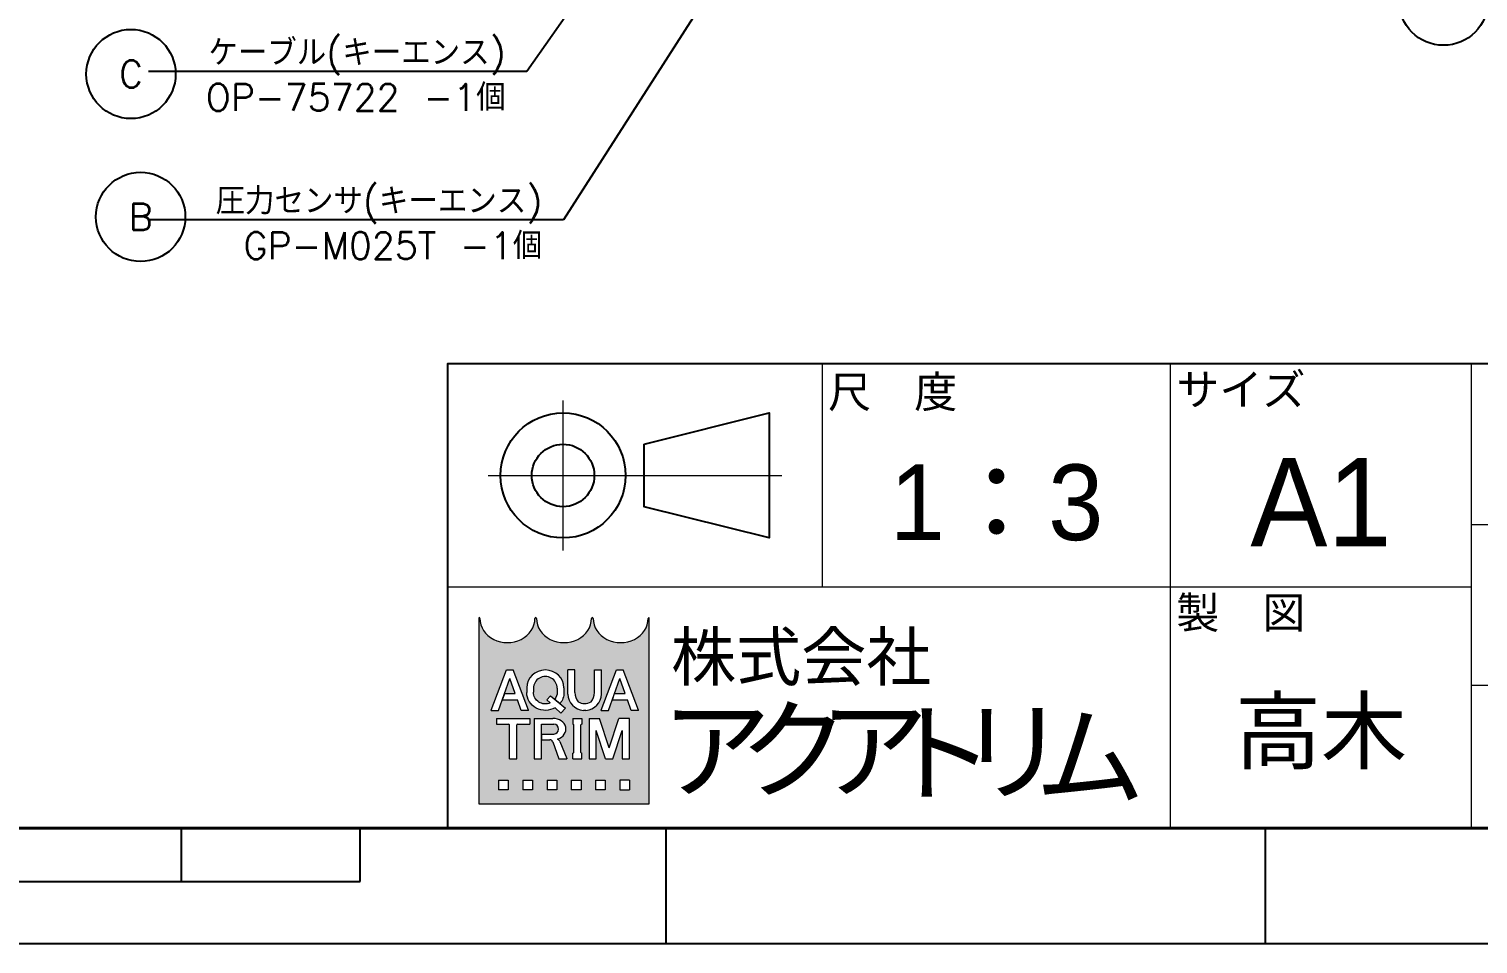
# Model space of a CAD drawing. Header units: millimetres. Extents: x 0 to 38884, y -3675 to 8056.
# Drawn here: x 34947.3 to 35434.3, y -0.2 to 307.4 of the extents above; entities that cross this region are included whole.
import ezdxf
from ezdxf import colors
from ezdxf.entities.mleader import LeaderData, LeaderLine
from ezdxf.enums import TextEntityAlignment as Align
from ezdxf.math import Vec2, Vec3

# ---------------------------------------------------------------- set-up
doc = ezdxf.new("R2010")
doc.units = ezdxf.units.MM
doc.header["$LTSCALE"] = 2.4
doc.layers.add('08_DIM', color=3, linetype='Continuous', lineweight=13)
doc.layers.add('99_図枠', color=7, linetype='Continuous', lineweight=40)
doc.styles.add('MS_G', font='MS Gothic.ttf')
doc.styles.get("Standard").update_dxf_attribs({"font": 'txt.shx', "bigfont": 'extfont2.shx'})
doc.styles.add('表題用', font='MS PGothic.ttf')

# ---------------------------------------------------------------- blocks, each defined once
blk = doc.blocks.new('AM_BALLOON1')
at = {"transparency": 16777216}
blk.add_circle((0, 0), 5, dxfattribs=at)
blk.add_attdef('B_NUMBER', text='', height=3, dxfattribs=at).set_placement((0, 0), align=Align.MIDDLE_CENTER)
blk = doc.blocks.new('_Open30')
at = {"color": 0, "linetype": 'ByBlock', "lineweight": -2}
for p, q in [((-1, 0.26794919), (0, 0)), ((0, 0), (-1, -0.26794919)), ((0, 0), (-1, 0))]:
    blk.add_line(p, q, dxfattribs=at)
blk = doc.blocks.new('_OPEN')
at = {"color": 0, "linetype": 'ByBlock'}
for p, q in [((-1, 0.1666666666666667), (0, 0)), ((0, 0), (-1, -0.1666666666666667)), ((0, 0), (-1, 0))]:
    blk.add_line(p, q, dxfattribs=at)

msp = doc.modelspace()

# ---------------------------------------------------------------- hatches: boundary and pattern name
at = {"layer": '99_図枠', "lineweight": 5}
h = msp.add_hatch(color=256, dxfattribs=at)
h.dxf.hatch_style = 1
edge = h.paths.add_edge_path()
edge.add_arc((35155.63824018254, 109.2909513600066), 0.2717109658443483, 90, 180)
edge.add_ellipse((35146.12835637799, 109.2909513600066), major_axis=(-9.238172838707841, 0), ratio=0.8823529411764705, start_angle=360, end_angle=540, ccw=False)
edge.add_arc((35136.61847257343, 109.2909513600066), 0.2717109658443483, 3.187317984128254, 180.000000000026)
edge.add_ellipse((35127.10858876888, 109.2909513600066), major_axis=(-9.238172838707841, 0), ratio=0.8823529411764705, start_angle=360, end_angle=540, ccw=False)
edge.add_arc((35117.59870496433, 109.2909513600066), 0.2717109658443483, 3.187317984128254, 180)
edge.add_ellipse((35108.08882115978, 109.2909513600066), major_axis=(-9.238172838707841, 0), ratio=0.8823529411764705, start_angle=360, end_angle=540, ccw=False)
edge.add_arc((35098.57893735523, 109.2909513600066), 0.2717109658443484, 3.187317984128254, 90)
edge.add_line((35098.57893735523, 109.5626623258527), (35098.57893735523, 46.79742921580757))
edge.add_line((35098.57893735523, 46.79742921580646), (35155.63824018254, 46.79742921580646))
edge.add_line((35155.63824018254, 46.79742921580646), (35155.63824018254, 109.5626623258496))
h.paths.add_polyline_path([(35107.7798154851, 91.95192767328808), (35110.03262799413, 91.95192767328808), (35115.15557395403, 78.43159001287131), (35115.15557395403, 78.36637938106924), (35112.71663855232, 78.36637938106924), (35111.44127772863, 81.94800685275504), (35106.42550794377, 81.94800685275504), (35107.16082293171, 84.0130101931718), (35110.70596274069, 84.0130101931718), (35108.90622173961, 89.06726753872545), (35105.09580492692, 78.36637938106924), (35102.65686952519, 78.36637938106924), (35102.65686952519, 78.43159001287131)], flags=16)
edge = h.paths.add_edge_path(flags=16)
edge.add_ellipse((35120.82547485502, 85.97428642471141), major_axis=(-6.249352214420012, 0), ratio=0.9565217391304344, start_angle=180, end_angle=360, ccw=False)
edge.add_line((35127.07482706944, 85.97428642471141), (35127.07482706944, 84.34402062964493))
edge.add_ellipse((35120.82547485502, 84.34402062964455), major_axis=(-6.249352214420012, 0), ratio=0.9565217391304344, start_angle=142.105255317713, end_angle=180, ccw=False)
edge.add_line((35125.75709131966, 80.67247673738393), (35124.00614682601, 82.11527453903437))
edge.add_ellipse((35120.82547485502, 84.50389015350311), major_axis=(3.984875085747928, 0), ratio=0.9950358206786512, start_angle=-37.0427632869818, end_angle=0)
edge.add_line((35124.81034493835, 84.50373622583902), (35124.81034493835, 85.8144169008528))
edge.add_ellipse((35120.82547485502, 85.81441690085285), major_axis=(3.984870083329332, 0), ratio=0.994718262525732, start_angle=360, end_angle=540)
edge.add_line((35116.84060477169, 85.81441690085285), (35116.84060477169, 84.50375041379769))
edge.add_ellipse((35120.82547485502, 84.50389015350311), major_axis=(3.984875085747928, 0), ratio=0.9950358206786512, start_angle=-180, end_angle=-65.75794872216291)
edge.add_line((35122.46163411545, 80.88844255080858), (35121.35217717813, 81.96820981136827))
edge.add_line((35121.35217717813, 81.9682098113658), (35122.55570942826, 83.24619344516947))
edge.add_line((35122.55570942825, 83.24619344517168), (35127.58796669764, 79.09955729996668))
edge.add_line((35127.58796669765, 79.09955729996454), (35126.01543288002, 77.42974539228487))
edge.add_line((35126.01543288001, 77.42974539228726), (35124.12635566715, 79.26826986179151))
edge.add_ellipse((35120.82547485502, 84.34402062964455), major_axis=(-6.249352214420012, 0), ratio=0.9565217391304344, start_angle=0, end_angle=121.88362473889401, ccw=False)
edge.add_line((35114.5761226406, 84.34402062964455), (35114.5761226406, 85.97428642471102))
h.paths.add_polyline_path([(35115.55966803643, 75.64926972262629), (35115.55966803643, 73.74729296171472), (35111.48400354877, 73.74729296171472, 0.4142135623730951), (35111.21229258292, 73.47558199587002), (35111.21229258292, 62.06372143040744), (35108.76689389032, 62.06372143040744), (35108.76689389032, 73.47558199587002, 0.4142135623730951), (35108.49518292448, 73.74729296171472), (35104.41951843681, 73.74729296171472), (35104.41951843681, 75.64926972262629)], flags=16)
edge = h.paths.add_edge_path(flags=16)
edge.add_line((35117.10837639536, 75.64926972262629), (35123.35772860978, 75.64926972262629))
edge.add_ellipse((35123.35772860977, 72.07547728356394), major_axis=(-4.385988461685893, 8.249999999999999e-16), ratio=0.8148203011203053, start_angle=111.3869747349855, end_angle=270, ccw=False)
edge.add_arc((35124.03033127486, 67.23220538341184), 1.776500295718582, 22.272952259934925, 58.5531130129101, ccw=False)
edge.add_line((35125.6742846557, 67.9055333735264), (35128.0154280373, 62.17240581674585))
edge.add_line((35128.0154280373, 62.1724058167456), (35128.0154280373, 62.06372143040761))
edge.add_line((35128.0154280373, 62.06372143040744), (35125.37983166862, 62.06372143040744))
edge.add_line((35125.37983166862, 62.06372143040744), (35123.31158538692, 67.8207184603855))
edge.add_arc((35122.30337258439, 67.41484098112687), 1.086843863377403, 21.92829786654815, 90)
edge.add_line((35122.30337258439, 68.5016848445016), (35119.6352883777, 68.5016848445016))
edge.add_line((35119.63528837771, 68.5016848445016), (35119.63528837771, 70.4036616054129))
edge.add_line((35119.63528837771, 70.40366160541316), (35123.68378176879, 70.40366160541316))
edge.add_arc((35123.62548665325, 72.07547728356394), 1.672831725609506, 271.9970571044072, 448.0029428955928)
edge.add_line((35123.68378176879, 73.74729296171472), (35119.55377508796, 73.74729296171472))
edge.add_line((35119.55377508795, 73.74729296171472), (35119.55377508795, 62.06372143040808))
edge.add_line((35119.55377508795, 62.06372143040744), (35117.10837639535, 62.06372143040744))
edge.add_line((35117.10837639536, 62.06372143040744), (35117.10837639536, 75.64926972262539))
h.paths.add_polyline_path([(35128.33083928544, 91.95192767328808), (35130.77623797804, 91.95192767328808), (35130.77623797804, 84.34402062964455, 0.175030561155744), (35131.85500334206, 81.2302583022647, 0.2571496110314638), (35136.21853579428, 81.2302583022647, 0.1750305611562702), (35137.2973011583, 84.3440206296541), (35137.2973011583, 91.95192767328808), (35139.7426998509, 91.95192767328808), (35139.7426998509, 83.85248905693425, -0.3793912406243967), (35134.44433601694, 78.36637938106924), (35133.6292031194, 78.36637938106924, -0.3793912406243716), (35128.33083928544, 83.85248905693425)], flags=16)
h.paths.add_polyline_path([(35130.07594248547, 75.64926972262629), (35133.06476310976, 75.64926972262629), (35133.06476310976, 73.74729296171472, 0.4142135623730951), (35132.79305214391, 73.47558199587002), (35132.79305214391, 64.23740915716235, 0.4142135623730951), (35133.06476310976, 63.96569819131901), (35133.06476310976, 62.06372143040744), (35130.07594248547, 62.06372143040744), (35130.07594248547, 63.96569819131901, 0.4142135623730951), (35130.34765345132, 64.23740915716235), (35130.34765345132, 73.47558199587002, 0.4142135623730951), (35130.07594248547, 73.74729296171472)], flags=16)
h.paths.add_polyline_path([(35135.51280947311, 75.64926972262629), (35139.06124311133, 75.64926972262629), (35142.30558361922, 65.78230052489198), (35145.54992412711, 75.64926972262629), (35149.10060955605, 75.64926972262629), (35149.10060955605, 62.06372143040744), (35146.65521086345, 62.06372143040744), (35146.65521086345, 71.57360523496118), (35143.52828296552, 62.06372143040744), (35141.08288427292, 62.06372143040744), (35137.95595637499, 71.57360523496118), (35137.95820816571, 62.06372143040744), (35135.51280947311, 62.06372143040744)], flags=16)
h.paths.add_polyline_path([(35144.72797147532, 91.95192767328808), (35146.98078398435, 91.95192767328808), (35152.10372994425, 78.43159001287131), (35152.10372994425, 78.36637938106924), (35149.66479454254, 78.36637938106924), (35148.38943371885, 81.94800685275504), (35143.37366393399, 81.94800685275504), (35144.10897892193, 84.0130101931718), (35147.6541187309, 84.0130101931718), (35145.85437772983, 89.06726753872545), (35142.04396091714, 78.36637938106924), (35139.60502551541, 78.36637938106924), (35139.60502551541, 78.43159001287131)], flags=16)
h.paths.add_polyline_path([(35105.10000053549, 54.94875819113668), (35108.36053212562, 54.94875819113668), (35108.36053212562, 51.68822660100568), (35105.10000053549, 51.68822660100568)], flags=16)
h.paths.add_polyline_path([(35113.25132951082, 54.94875819113668), (35116.51186110095, 54.94875819113668), (35116.51186110095, 51.68822660100568), (35113.25132951082, 51.68822660100568)], flags=16)
h.paths.add_polyline_path([(35121.40265848615, 54.94875819113668), (35124.66319007628, 54.94875819113668), (35124.66319007628, 51.68822660100568), (35121.40265848615, 51.68822660100568)], flags=16)
h.paths.add_polyline_path([(35129.55398746148, 54.94875819113668), (35132.81451905162, 54.94875819113668), (35132.81451905162, 51.68822660100568), (35129.55398746148, 51.68822660100568)], flags=16)
h.paths.add_polyline_path([(35137.70531643681, 54.94875819113668), (35140.96584802694, 54.94875819113668), (35140.96584802694, 51.68822660100568), (35137.70531643681, 51.68822660100568)], flags=16)
h.paths.add_polyline_path([(35145.85664541214, 54.94875819113668), (35149.11717700227, 54.94875819113668), (35149.11717700227, 51.68822660100568), (35145.85664541214, 51.68822660100568)], flags=16)

# ---------------------------------------------------------------- linework, layer by layer
at = {"layer": '99_図枠', "lineweight": 13}
for p, q in [((35213.94741947959, 119.837652990544), (35213.94741947959, 194.8451743772757)), ((35330.95915284289, 38.82952989287969), (35330.95915284289, 194.8451743772757)), ((35432.06019985137, 38.82952989287969), (35432.06019985137, 194.8451743772757)), ((35126.78867962821, 132.1388864979708), (35126.78867962821, 182.543940869853)), ((35101.58615244227, 157.3414136839078), (35200.29605058721, 157.3414136839078)), ((35432.06019985137, 140.8397589788315), (35592.27826817138, 140.8397589788315)), ((35432.06019985137, 119.837652990544), (35087.93478354989, 119.837652990544)), ((35432.06019985137, 86.83434358038448), (35928.01902308126, 86.83434358038448))]:
    msp.add_line(p, q, dxfattribs=at)
at = {"layer": '99_図枠', "lineweight": 5}
for p, q in [((35098.57893735523, 46.79742921580646), (35098.57893735523, 109.5626623258527)), ((35155.63824018254, 109.5626623258527), (35155.63824018254, 46.79742921580646)), ((35102.65686952519, 78.43159001287131), (35107.7798154851, 91.95192767328808)), ((35105.09580492692, 78.36637938106924), (35108.90622173961, 89.06726753872545)), ((35107.7798154851, 91.95192767328808), (35110.03262799413, 91.95192767328808)), ((35110.70596274069, 84.0130101931718), (35108.90622173961, 89.06726753872545)), ((35115.15557395403, 78.43159001287131), (35110.03262799413, 91.95192767328808)), ((35128.33083928544, 83.85248905693425), (35128.33083928544, 91.95192767328808)), ((35130.77623797804, 91.95192767328808), (35128.33083928544, 91.95192767328808)), ((35130.77623797804, 84.34402062964455), (35130.77623797804, 91.95192767328808)), ((35137.2973011583, 84.34402062964455), (35137.2973011583, 91.95192767328808)), ((35137.2973011583, 91.95192767328808), (35139.7426998509, 91.95192767328808)), ((35139.60502551541, 78.43159001287131), (35144.72797147532, 91.95192767328808)), ((35139.7426998509, 83.85248905693425), (35139.7426998509, 91.95192767328808)), ((35142.04396091714, 78.36637938106924), (35145.85437772983, 89.06726753872545)), ((35144.72797147532, 91.95192767328808), (35146.98078398435, 91.95192767328808)), ((35147.6541187309, 84.0130101931718), (35145.85437772983, 89.06726753872545)), ((35152.10372994425, 78.43159001287131), (35146.98078398435, 91.95192767328808)), ((35106.42550794377, 81.94800685275504), (35107.16082293171, 84.0130101931718)), ((35107.16082293171, 84.0130101931718), (35110.70596274069, 84.0130101931718)), ((35114.5761226406, 85.97428642471141), (35114.5761226406, 84.34402062964455)), ((35116.84060477169, 85.81441690085285), (35116.84060477169, 84.51020426479909)), ((35121.35217717813, 81.9682098113658), (35122.55570942825, 83.24619344517168)), ((35122.55570942825, 83.24619344517168), (35127.58796669765, 79.09955729996454)), ((35124.81034493835, 85.81441690085285), (35124.81034493835, 84.51020426479909)), ((35127.07482706944, 85.97428642471141), (35127.07482706944, 84.34402062964455)), ((35143.37366393399, 81.94800685275504), (35144.10897892193, 84.0130101931718)), ((35144.10897892193, 84.0130101931718), (35147.6541187309, 84.0130101931718)), ((35102.65686952519, 78.36637938106924), (35102.65686952519, 78.43159001287131)), ((35102.65686952519, 78.43159001287131), (35102.65686952519, 78.43159001287131)), ((35102.65686952519, 78.36637938106924), (35102.65686952519, 78.43159001287131)), ((35102.65686952519, 78.36637938106924), (35105.09580492692, 78.36637938106924)), ((35106.42550794377, 81.94800685275504), (35111.44127772863, 81.94800685275504)), ((35112.71663855232, 78.36637938106924), (35111.44127772863, 81.94800685275504)), ((35115.15557395403, 78.36637938106924), (35112.71663855232, 78.36637938106924)), ((35115.15557395403, 78.36637938106924), (35115.15557395403, 78.43159001287131)), ((35121.35217717813, 81.9682098113658), (35122.46163411545, 80.88844255080858)), ((35124.00614682601, 82.11527453903454), (35125.75709131966, 80.67247673738393)), ((35124.12635566715, 79.26826986179185), (35126.01543288001, 77.42974539228726)), ((35126.01543288001, 77.42974539228726), (35127.58796669765, 79.09955729996454)), ((35134.44433601694, 78.36637938106924), (35133.6292031194, 78.36637938106924)), ((35139.60502551541, 78.36637938106924), (35139.60502551541, 78.43159001287131)), ((35139.60502551541, 78.43159001287131), (35139.60502551541, 78.43159001287131)), ((35139.60502551541, 78.36637938106924), (35139.60502551541, 78.43159001287131)), ((35139.60502551541, 78.36637938106924), (35142.04396091714, 78.36637938106924)), ((35143.37366393399, 81.94800685275504), (35148.38943371885, 81.94800685275504)), ((35149.66479454254, 78.36637938106924), (35148.38943371885, 81.94800685275504)), ((35152.10372994425, 78.36637938106924), (35149.66479454254, 78.36637938106924)), ((35152.10372994425, 78.36637938106924), (35152.10372994425, 78.43159001287131)), ((35104.41951843681, 75.64926972262629), (35115.55966803643, 75.64926972262629)), ((35104.41951843681, 75.64926972262629), (35104.41951843681, 73.74729296171472)), ((35104.41951843681, 73.74729296171472), (35108.49518292448, 73.74729296171472)), ((35108.76689389032, 62.06372143040744), (35108.76689389032, 73.47558199587002)), ((35111.21229258292, 62.06372143040744), (35111.21229258292, 73.47558199587002)), ((35111.48400354877, 73.74729296171472), (35115.55966803643, 73.74729296171472)), ((35115.55966803643, 75.64926972262629), (35115.55966803643, 73.74729296171472)), ((35117.10837639536, 75.64926972262629), (35117.10837639536, 62.06372143040744)), ((35117.10837639536, 75.64926972262629), (35123.35772860977, 75.64926972262629)), ((35119.55377508795, 62.06372143040744), (35119.55377508795, 73.74729296171472)), ((35119.55377508795, 73.74729296171472), (35123.68378176879, 73.74729296171472)), ((35130.07594248547, 75.64926972262629), (35133.06476310976, 75.64926972262629)), ((35130.07594248547, 75.64926972262629), (35130.07594248547, 73.74729296171472)), ((35130.34765345132, 64.23740915716235), (35130.34765345132, 73.47558199587002)), ((35132.79305214391, 64.23740915716235), (35132.79305214391, 73.47558199587002)), ((35133.06476310976, 75.64926972262629), (35133.06476310976, 73.74729296171472)), ((35135.51280947311, 75.64926972262629), (35135.51280947311, 62.06372143040744)), ((35135.51280947311, 75.64926972262629), (35139.06124311133, 75.64926972262629)), ((35142.30558361922, 65.78230052489198), (35139.06124311133, 75.64926972262629)), ((35142.30558361922, 65.78230052489198), (35145.54992412711, 75.64926972262629)), ((35149.10060955605, 75.64926972262629), (35145.54992412711, 75.64926972262629)), ((35149.10060955605, 62.06372143040744), (35149.10060955605, 75.64926972262629)), ((35119.63528837771, 68.5016848445016), (35119.63528837771, 70.40366160541316)), ((35119.63528837771, 70.40366160541316), (35123.68378176879, 70.40366160541316)), ((35119.63528837771, 68.5016848445016), (35122.30337258439, 68.5016848445016)), ((35137.95820816571, 62.06372143040744), (35137.95595637499, 71.57360523496118)), ((35141.08288427292, 62.06372143040744), (35137.95595637499, 71.57360523496118)), ((35143.52828296552, 62.06372143040744), (35146.65521086345, 71.57360523496118)), ((35146.65521086345, 71.57360523496118), (35146.65521086345, 62.06372143040744)), ((35123.31158538692, 67.82071846038662), (35125.37983166862, 62.06372143040744)), ((35125.6742846557, 67.90553337352912), (35128.0154280373, 62.1724058167456)), ((35130.07594248547, 62.06372143040744), (35130.07594248547, 63.96569819131901)), ((35133.06476310976, 62.06372143040744), (35133.06476310976, 63.96569819131901)), ((35108.76689389032, 62.06372143040744), (35111.21229258292, 62.06372143040744)), ((35117.10837639536, 62.06372143040744), (35119.55377508795, 62.06372143040744)), ((35125.37983166862, 62.06372143040744), (35128.0154280373, 62.06372143040744)), ((35128.0154280373, 62.1724058167456), (35128.0154280373, 62.06372143040744)), ((35130.07594248547, 62.06372143040744), (35133.06476310976, 62.06372143040744)), ((35135.51280947311, 62.06372143040744), (35137.95820816571, 62.06372143040744)), ((35141.08288427292, 62.06372143040744), (35143.52828296552, 62.06372143040744)), ((35146.65521086345, 62.06372143040744), (35149.10060955605, 62.06372143040744)), ((35105.10000053549, 54.94875819113668), (35108.36053212562, 54.94875819113668)), ((35105.10000053549, 54.94875819113668), (35105.10000053549, 51.68822660100568)), ((35108.36053212562, 54.94875819113668), (35108.36053212562, 51.68822660100568)), ((35113.25132951082, 54.94875819113668), (35116.51186110095, 54.94875819113668)), ((35113.25132951082, 54.94875819113668), (35113.25132951082, 51.68822660100568)), ((35116.51186110095, 54.94875819113668), (35116.51186110095, 51.68822660100568)), ((35121.40265848615, 54.94875819113668), (35124.66319007628, 54.94875819113668)), ((35121.40265848615, 54.94875819113668), (35121.40265848615, 51.68822660100568)), ((35124.66319007628, 54.94875819113668), (35124.66319007628, 51.68822660100568)), ((35129.55398746148, 54.94875819113668), (35132.81451905162, 54.94875819113668)), ((35129.55398746148, 54.94875819113668), (35129.55398746148, 51.68822660100568)), ((35132.81451905162, 54.94875819113668), (35132.81451905162, 51.68822660100568)), ((35137.70531643681, 54.94875819113668), (35140.96584802694, 54.94875819113668)), ((35137.70531643681, 54.94875819113668), (35137.70531643681, 51.68822660100568)), ((35140.96584802694, 54.94875819113668), (35140.96584802694, 51.68822660100568)), ((35149.11717700227, 54.94875819113668), (35145.85664541214, 54.94875819113668)), ((35145.85664541214, 54.94875819113668), (35145.85664541214, 51.68822660100568)), ((35149.11717700227, 54.94875819113668), (35149.11717700227, 51.68822660100568)), ((35108.36053212562, 51.68822660100568), (35105.10000053549, 51.68822660100568)), ((35116.51186110095, 51.68822660100568), (35113.25132951082, 51.68822660100568)), ((35124.66319007628, 51.68822660100568), (35121.40265848615, 51.68822660100568)), ((35132.81451905162, 51.68822660100568), (35129.55398746148, 51.68822660100568)), ((35140.96584802694, 51.68822660100568), (35137.70531643681, 51.68822660100568)), ((35145.85664541214, 51.68822660100568), (35149.11717700227, 51.68822660100568)), ((35155.63824018254, 46.79742921580646), (35098.57893735523, 46.79742921580646))]:
    msp.add_line(p, q, dxfattribs=at)
at = {"layer": '99_図枠', "lineweight": 25}
for p, q in [((34998.58582407402, 20.82772476006403), (34998.58582407402, 38.82952989287969)), ((35058.5918411834, 20.82772476006403), (35058.5918411834, 38.82952989287969)), ((35161.38214849178, -1.126754796132445e-07), (35161.38214849178, 38.82952989287969)), ((35362.79234491942, -0.1743812282206818), (35362.79234491942, 38.82952989287969)), ((35362.79234491942, -1.126754796132445e-07), (35362.79234491942, 38.82952989287969)), ((34458.53167008956, 20.82772476006403), (35058.5918411834, 20.82772476006403))]:
    msp.add_line(p, q, dxfattribs=at)
at = {"layer": '99_図枠'}
msp.add_lwpolyline([(33666.99229839969, 38.82952989287969), (35928.01902308126, 38.82952989287969), (35928.01902308126, 1669.931088765265), (33666.99229839969, 1669.931088765265)], close=True, dxfattribs=at)
at = {"layer": '99_図枠', "lineweight": 25}
msp.add_lwpolyline([(35087.93478354989, 38.82952989287969), (35928.01902308126, 38.82952989287969), (35928.01902308126, 194.8451743772757), (35087.93478354989, 194.8451743772757)], close=True, dxfattribs=at)
msp.add_lwpolyline([(35154.09141741299, 167.8424666780516), (35196.09562938955, 178.3435196721953), (35196.09562938955, 136.3393076956286), (35154.09141741299, 146.8403606897682), (35154.09141741299, 167.8424666780516)], dxfattribs=at)
for radius in [21.00210598828414, 10.50105299414206]:
    msp.add_circle((35126.78867962821, 157.3414136839078), radius, dxfattribs=at)
at = {"layer": '99_図枠', "lineweight": 5}
for centre, radius, start, end in [((35098.57893735523, 109.2909513600066), 0.2717109658443483, 0, 90), ((35117.59870496433, 109.2909513600066), 0.2717109658443483, 0, 180), ((35117.59870496433, 109.2909513600066), 0.2717109658443483, 0, 90), ((35136.61847257343, 109.2909513600066), 0.2717109658443483, 0, 180), ((35155.63824018254, 109.2909513600066), 0.2717109658443483, 90, 180), ((35134.07474973753, 84.09825484329212), 5.749165861526263, 182.450030992262, 265.5552572884197), ((35135.62682498232, 84.28075953425787), 4.85099951064541, 179.2527938813872, 218.9645718468786), ((35133.99878939881, 84.09825484329212), 5.749165861526263, 274.4447427113712, 357.5499690077379), ((35132.44671415402, 84.28075953425787), 4.850999510644864, 321.0354281531214, 0.747206118612789), ((35134.03676956816, 85.19194992927851), 4.522731963419593, 241.1577278083186, 298.8422721916814), ((35108.49518292448, 73.47558199587002), 0.2717109658443483, 0, 90), ((35111.48400354877, 73.47558199587002), 0.2717109658443483, 90, 180), ((35123.62548665325, 72.07547728356394), 1.672831725609506, 271.9970571043541, 88.00294289564592), ((35130.07594248547, 73.47558199587002), 0.2717109658443483, 0, 90), ((35133.06476310976, 73.47558199587002), 0.2717109658443483, 90, 180), ((35122.30337258439, 67.41484098112687), 1.086843863377393, 21.92829786656856, 90), ((35124.03033127486, 67.23220538341184), 1.776500295718612, 22.27295226000139, 58.55311301286267), ((35130.07594248547, 64.23740915716235), 0.2717109658443483, 270, 0), ((35133.06476310976, 64.23740915716235), 0.2717109658443483, 180, 270)]:
    msp.add_arc(centre, radius, start, end, dxfattribs=at)
for centre, major_axis, ratio, start_param, end_param in [((35108.08882115978, 109.2909513600066), (-9.238172838707841, 0), 0.8823529411764705, 6.283185307179585, 9.424777960769381), ((35127.10858876888, 109.2909513600066), (-9.238172838707841, 0), 0.8823529411764705, 6.283185307179585, 9.424777960769381), ((35146.12835637799, 109.2909513600066), (-9.238172838707841, 0), 0.8823529411764705, 6.283185307179585, 9.424777960769381), ((35120.82547485502, 85.97428642471141), (-6.249352214420012, 0), 0.9565217391304344, 3.141592653589793, 6.283185307179585), ((35120.82547485502, 85.81441690085285), (3.984870083329331, 0), 0.994718262525732, 6.283185307179585, 9.424777960769381), ((35123.35772860977, 72.07547728356394), (-4.385988461685893, 8.249999999999999e-16), 0.8148203011203053, 1.944069452961234, 4.712388980384689)]:
    msp.add_ellipse(centre, major_axis=major_axis, ratio=ratio, start_param=start_param, end_param=end_param, dxfattribs=at)
at = {"layer": '99_図枠', "lineweight": 5, "extrusion": (0, 0, -1)}
for centre, major_axis, ratio, start_param, end_param in [((35120.82547485502, 84.34402062964455), (-6.249352214420012, 0), 0.9565217391304344, 4.155914751220672, 6.283185307179585), ((35120.82547485502, 84.50389015350311), (3.984875085747928, 0), 0.9950358206786508, 7.430878021738926, 9.424777960769381), ((35120.82547485502, 84.50389015350311), (3.984875085747928, 0), 0.9950358206786508, 6.283185307179585, 6.929703490574294), ((35120.82547485502, 84.34402062964455), (-6.249352214420012, 0), 0.9565217391304344, 3.141592653589793, 3.802980717498314)]:
    msp.add_ellipse(centre, major_axis=major_axis, ratio=ratio, start_param=start_param, end_param=end_param, dxfattribs=at)
at = {"layer": 'Defpoints'}
msp.add_lwpolyline([(33550.10057706085, -1.126754796132445e-07), (35967.02293420235, -1.126754796132445e-07), (35967.02293420235, 1708.934999886363), (33550.10057706085, 1708.934999886363)], close=True, dxfattribs=at)

# ---------------------------------------------------------------- texts
at = {"style": '表題用'}
for tag, height, p in [('1：3', 25.45709816772, (35272.45328616125, 148.340511117502)), ('高木', 21.21424847309999, (35381.50967634713, 71.83283930303924))]:
    msp.add_attdef(tag, text='', height=height, dxfattribs=at).set_placement(p, align=Align.MIDDLE)
at = {"layer": '99_図枠', "style": '表題用'}
for s, p in [('尺\u3000度', (35215.8504167853, 185.4505635861583)), ('サイズ', (35332.8621501486, 186.241659172048)), ('製\u3000図', (35332.86221479443, 111.2341377853204))]:
    msp.add_text(s, height=10.60712423654999, dxfattribs=at).set_placement(p, align=Align.MIDDLE_LEFT)
msp.add_text('A1', height=29.69994786233999, dxfattribs=at).set_placement((35381.50967634713, 148.340511117502), align=Align.MIDDLE)
at = {"layer": '99_図枠', "lineweight": 5, "style": 'MS_G'}
for s, height, p in [('株式会社', 16.03960837333815, (35206.80551459594, 96.42536958729534)), ('ア', 27.08911636385997, (35178.18661160055, 65.18958395715435)), ('ク', 27.08911636385997, (35204.29546917277, 65.18958395715435)), ('ア', 27.08911636385997, (35231.13808595306, 65.18958395715435)), ('ト', 27.08911636385997, (35253.49306871549, 64.04946963207658)), ('リ', 27.08911636385997, (35277.72498888282, 64.61952679461547)), ('ム', 27.08911636385997, (35303.83203934438, 62.9093553069988))]:
    msp.add_text(s, height=height, dxfattribs=at).set_placement(p, align=Align.MIDDLE_CENTER)

# ---------------------------------------------------------------- leaders
at = {"layer": '08_DIM'}
ml = msp.add_multileader_block('Standard', dxfattribs=at)
ml.set_content('AM_BALLOON1', color=256, scale=3)
ml.set_attribute('B_NUMBER', 'N', width=0)
ml.set_leader_properties(color=256, linetype='ByLayer', lineweight=-1)
ml.set_arrow_properties(name='OPEN')
ml.build(insert=Vec2(0, 0))
ml.multileader.update_dxf_attribs({"leader_type": 0, "has_dogleg": 0, "text_right_attachment_type": 6, "dogleg_length": 0, "arrow_head_size": 6, "scale": 3, "block_connection_type": 1})
ctx = ml.context
ctx.base_point, ctx.scale, ctx.char_height, ctx.arrow_head_size, ctx.landing_gap_size, ctx.plane_origin = Vec3(35713.69347360706, 1583.378934906194), 3, 12, 6, 6, Vec3(35713.69347360706, 1583.378934906194)
ctx.right_attachment, ctx.attachment_type = 6, 1
notes = []
notes.append((ctx, [(0, (0, 0, 0), (0, 0), (1, 0), 1, [])]))
ctx.block.insert = Vec3(35713.69347360706, 1583.378934906194)
ml = msp.add_multileader_block('Standard', dxfattribs=at)
ml.set_content('AM_BALLOON1', color=256, scale=3)
ml.set_attribute('B_NUMBER', 'G', width=0)
ml.set_leader_properties(color=256, linetype='ByLayer', lineweight=-1)
ml.set_arrow_properties(name='OPEN')
ml.build(insert=Vec2(0, 0))
ml.multileader.update_dxf_attribs({"leader_type": 0, "has_dogleg": 0, "text_right_attachment_type": 6, "dogleg_length": 0, "arrow_head_size": 6, "scale": 3, "block_connection_type": 1})
ctx = ml.context
ctx.base_point, ctx.scale, ctx.char_height, ctx.arrow_head_size, ctx.landing_gap_size, ctx.plane_origin = Vec3(35678.74971582221, 1486.798450866997), 3, 12, 6, 6, Vec3(35678.74971582221, 1486.798450866997)
ctx.right_attachment, ctx.attachment_type = 6, 1
notes.append((ctx, [(0, (0, 0, 0), (0, 0), (1, 0), 1, [])]))
ctx.block.insert = Vec3(35678.74971582221, 1486.798450866997)
ml = msp.add_multileader_block('Standard', dxfattribs=at)
ml.set_content('AM_BALLOON1', color=256, scale=3)
ml.set_attribute('B_NUMBER', 'J', width=0)
ml.set_leader_properties(color=256, linetype='ByLayer', lineweight=-1)
ml.set_arrow_properties(name='OPEN')
ml.build(insert=Vec2(0, 0))
ml.multileader.update_dxf_attribs({"leader_type": 0, "has_dogleg": 0, "text_right_attachment_type": 6, "dogleg_length": 0, "arrow_head_size": 6, "scale": 3, "block_connection_type": 1})
ctx = ml.context
ctx.base_point, ctx.scale, ctx.char_height, ctx.arrow_head_size, ctx.landing_gap_size, ctx.plane_origin = Vec3(35124.71812730686, 837.2742694150336), 3, 12, 6, 6, Vec3(35124.71812730686, 837.2742694150336)
ctx.right_attachment, ctx.attachment_type = 6, 1
notes.append((ctx, [(0, (0, 0, 0), (0, 0), (1, 0), 1, [])]))
ctx.block.insert = Vec3(35124.71812730686, 837.2742694150336)
ml = msp.add_multileader_block('Standard', dxfattribs=at)
ml.set_content('AM_BALLOON1', color=256, scale=3)
ml.set_attribute('B_NUMBER', 'V', width=0)
ml.set_leader_properties(color=256, linetype='ByLayer', lineweight=-1)
ml.set_arrow_properties(name='OPEN')
ml.build(insert=Vec2(0, 0))
ml.multileader.update_dxf_attribs({"leader_type": 0, "has_dogleg": 0, "text_right_attachment_type": 6, "dogleg_length": 0, "arrow_head_size": 6, "scale": 3, "block_connection_type": 1})
ctx = ml.context
ctx.base_point, ctx.scale, ctx.char_height, ctx.arrow_head_size, ctx.landing_gap_size, ctx.plane_origin = Vec3(35071.75941641804, 789.9765786580583), 3, 12, 6, 6, Vec3(35068.25907261619, 809.9666282517692)
ctx.right_attachment, ctx.attachment_type = 6, 1
notes.append((ctx, [(0, (0, 0, 0), (0, 0), (1, 0), 1, [])]))
ctx.block.insert = Vec3(35071.75941641804, 789.9765786580583)
ml = msp.add_multileader_block('Standard', dxfattribs=at)
ml.set_content('AM_BALLOON1', color=256, scale=3)
ml.set_attribute('B_NUMBER', 'I', width=0)
ml.set_leader_properties(color=256, linetype='ByLayer', lineweight=-1)
ml.set_arrow_properties(name='OPEN')
ml.build(insert=Vec2(0, 0))
ml.multileader.update_dxf_attribs({"leader_type": 0, "has_dogleg": 0, "text_right_attachment_type": 6, "dogleg_length": 0, "arrow_head_size": 6, "scale": 3, "block_connection_type": 1})
ctx = ml.context
ctx.base_point, ctx.scale, ctx.char_height, ctx.arrow_head_size, ctx.landing_gap_size, ctx.plane_origin = Vec3(35835.27661114671, 679.8347059667267), 3, 12, 6, 6, Vec3(35835.27661114671, 679.8347059667267)
ctx.right_attachment, ctx.attachment_type = 6, 1
notes.append((ctx, [(0, (0, 0, 0), (0, 0), (1, 0), 1, [])]))
ctx.block.insert = Vec3(35835.27661114671, 679.8347059667267)
ml = msp.add_multileader_block('Standard', dxfattribs=at)
ml.set_content('AM_BALLOON1', color=256, scale=3)
ml.set_attribute('B_NUMBER', 'K', width=0)
ml.set_leader_properties(color=256, linetype='ByLayer', lineweight=-1)
ml.set_arrow_properties(name='OPEN')
ml.build(insert=Vec2(0, 0))
ml.multileader.update_dxf_attribs({"leader_type": 0, "has_dogleg": 0, "text_right_attachment_type": 6, "dogleg_length": 0, "arrow_head_size": 6, "scale": 3, "block_connection_type": 1})
ctx = ml.context
ctx.base_point, ctx.scale, ctx.char_height, ctx.arrow_head_size, ctx.landing_gap_size, ctx.plane_origin = Vec3(35852.07776521488, 619.8720176082697), 3, 12, 6, 6, Vec3(35852.07776521488, 619.8720176082697)
ctx.right_attachment, ctx.attachment_type = 6, 1
notes.append((ctx, [(0, (0, 0, 0), (0, 0), (1, 0), 1, [])]))
ctx.block.insert = Vec3(35852.07776521488, 619.8720176082697)
at = {"layer": '08_DIM', "color": 4}
ml = msp.add_multileader_mtext('Standard', dxfattribs=at)
ml.set_content('ケーブル(キーエンス)\\POP-75722 -1個', color=4)
ml.set_leader_properties()
ml.set_arrow_properties(name='OPEN30')
ml.build(insert=Vec2(0, 0))
ml.multileader.update_dxf_attribs({"text_left_attachment_type": 6, "text_right_attachment_type": 6, "dogleg_length": 0.36, "arrow_head_size": 7.5, "scale": 3})
ctx = ml.context
ctx.base_point, ctx.scale, ctx.char_height, ctx.arrow_head_size, ctx.landing_gap_size, ctx.plane_origin = Vec3(34995.29349179941, 293.1784384093771), 3, 9, 7.5, 6, Vec3(35547.32744080735, 78.14809284835246)
ctx.left_attachment, ctx.right_attachment, ctx.text_align_type = 6, 6, 2
notes.append((ctx, [(0, (1, 1, 0), (35114.57349179941, 293.1784384093771), (-1, 0), 1.08, [(0, [(35221.0208974682, 444.013619552521)], 0, [])])]))
ctx.mtext.insert, ctx.mtext.alignment, ctx.mtext.flow_direction = Vec3(35107.49349179941, 303.9784384093771), 3, 5
at = {"layer": '08_DIM'}
ml = msp.add_multileader_block('Standard', dxfattribs=at)
ml.set_content('AM_BALLOON1', color=256, scale=3)
ml.set_attribute('B_NUMBER', 'D', width=0)
ml.set_leader_properties(color=256, linetype='ByLayer', lineweight=-1)
ml.set_arrow_properties(name='OPEN')
ml.build(insert=Vec2(0, 0))
ml.multileader.update_dxf_attribs({"leader_type": 0, "has_dogleg": 0, "text_right_attachment_type": 6, "dogleg_length": 0, "arrow_head_size": 6, "scale": 3, "block_connection_type": 1})
ctx = ml.context
ctx.base_point, ctx.scale, ctx.char_height, ctx.arrow_head_size, ctx.landing_gap_size, ctx.plane_origin = Vec3(34948.55567037697, 399.0972169726067), 3, 12, 6, 6, Vec3(34975.39234074292, 196.1784602628125)
ctx.right_attachment, ctx.attachment_type = 6, 1
notes.append((ctx, [(0, (0, 0, 0), (0, 0), (1, 0), 1, [])]))
ctx.block.insert = Vec3(34948.55567037697, 399.0972169726067)
at = {"layer": '08_DIM', "color": 4}
ml = msp.add_multileader_mtext('Standard', dxfattribs=at)
ml.set_content('圧力センサ(キーエンス)\\PGP-M025T -1個', color=4)
ml.set_leader_properties()
ml.set_arrow_properties(name='OPEN30')
ml.build(insert=Vec2(0, 0))
ml.multileader.update_dxf_attribs({"text_left_attachment_type": 6, "text_right_attachment_type": 6, "dogleg_length": 0.36, "arrow_head_size": 7.5, "scale": 3})
ctx = ml.context
ctx.base_point, ctx.scale, ctx.char_height, ctx.arrow_head_size, ctx.landing_gap_size, ctx.plane_origin = Vec3(34996.80911947832, 243.2988919635827), 3, 9, 7.5, 6, Vec3(35538.21413184762, 37.31406509074986)
ctx.left_attachment, ctx.right_attachment, ctx.text_align_type = 6, 6, 2
notes.append((ctx, [(0, (1, 1, 0), (35126.88911947832, 243.2988919635827), (-1, 0), 1.08, [(0, [(35231.30023969519, 406.1080285526241)], 0, [])])]))
ctx.mtext.insert, ctx.mtext.alignment, ctx.mtext.flow_direction = Vec3(35119.80911947832, 254.0988919635827), 3, 5
at = {"layer": '08_DIM'}
ml = msp.add_multileader_block('Standard', dxfattribs=at)
ml.set_content('AM_BALLOON1', color=256, scale=3)
ml.set_attribute('B_NUMBER', '18', width=0)
ml.set_leader_properties(color=256, linetype='ByLayer', lineweight=-1)
ml.set_arrow_properties(name='OPEN30')
ml.build(insert=Vec2(0, 0))
ml.multileader.update_dxf_attribs({"has_dogleg": 0, "text_right_attachment_type": 6, "dogleg_length": 0, "arrow_head_size": 7.5, "scale": 3, "block_connection_type": 1})
ctx = ml.context
ctx.base_point, ctx.scale, ctx.char_height, ctx.arrow_head_size, ctx.landing_gap_size, ctx.plane_origin = Vec3(35422.6659734514, 316.9473795475351), 3, 12, 7.5, 6, Vec3(35560.18403055031, 377.1709215749995)
ctx.right_attachment, ctx.attachment_type = 6, 1
notes.append((ctx, [(0, (1, 1, 0), (35422.6659734514, 316.9473795475351), (1, 0), 0, [(0, [(35389.30023969739, 368.1080280512979)], 0, [])])]))
ctx.block.insert = Vec3(35422.6659734514, 316.9473795475351)
ml = msp.add_multileader_block('Standard', dxfattribs=at)
ml.set_content('AM_BALLOON1', color=256, scale=3)
ml.set_attribute('B_NUMBER', 'H', width=0)
ml.set_leader_properties(color=256, linetype='ByLayer', lineweight=-1)
ml.set_arrow_properties(name='OPEN')
ml.build(insert=Vec2(0, 0))
ml.multileader.update_dxf_attribs({"leader_type": 0, "has_dogleg": 0, "text_right_attachment_type": 6, "dogleg_length": 0, "arrow_head_size": 6, "scale": 3, "block_connection_type": 1})
ctx = ml.context
ctx.base_point, ctx.scale, ctx.char_height, ctx.arrow_head_size, ctx.landing_gap_size, ctx.plane_origin = Vec3(35725.29507731891, 339.2103170316302), 3, 12, 6, 6, Vec3(35725.29507731891, 339.2103170316302)
ctx.right_attachment, ctx.attachment_type = 6, 1
notes.append((ctx, [(0, (0, 0, 0), (0, 0), (1, 0), 1, [])]))
ctx.block.insert = Vec3(35725.29507731891, 339.2103170316302)
ml = msp.add_multileader_block('Standard', dxfattribs=at)
ml.set_content('AM_BALLOON1', color=256, scale=3)
ml.set_attribute('B_NUMBER', 'C', width=0)
ml.set_leader_properties(color=256, linetype='ByLayer', lineweight=-1)
ml.set_arrow_properties(name='OPEN')
ml.build(insert=Vec2(0, 0))
ml.multileader.update_dxf_attribs({"leader_type": 0, "has_dogleg": 0, "text_right_attachment_type": 6, "dogleg_length": 0, "arrow_head_size": 6, "scale": 3, "block_connection_type": 1})
ctx = ml.context
ctx.base_point, ctx.scale, ctx.char_height, ctx.arrow_head_size, ctx.landing_gap_size, ctx.plane_origin = Vec3(34981.57058126615, 292.2946319953426), 3, 12, 6, 6, Vec3(35044.9254158294, 268.3848485917351)
ctx.right_attachment, ctx.attachment_type = 6, 1
notes.append((ctx, [(0, (0, 0, 0), (0, 0), (1, 0), 1, [])]))
ctx.block.insert = Vec3(34981.57058126615, 292.2946319953426)
ml = msp.add_multileader_block('Standard', dxfattribs=at)
ml.set_content('AM_BALLOON1', color=256, scale=3)
ml.set_attribute('B_NUMBER', 'B', width=0)
ml.set_leader_properties(color=256, linetype='ByLayer', lineweight=-1)
ml.set_arrow_properties(name='OPEN')
ml.build(insert=Vec2(0, 0))
ml.multileader.update_dxf_attribs({"leader_type": 0, "has_dogleg": 0, "text_right_attachment_type": 6, "dogleg_length": 0, "arrow_head_size": 6, "scale": 3, "block_connection_type": 1})
ctx = ml.context
ctx.base_point, ctx.scale, ctx.char_height, ctx.arrow_head_size, ctx.landing_gap_size, ctx.plane_origin = Vec3(34984.81348889956, 244.2588761075076), 3, 12, 6, 6, Vec3(35007.55735716019, 238.0596984791973)
ctx.right_attachment, ctx.attachment_type = 6, 1
notes.append((ctx, [(0, (0, 0, 0), (0, 0), (1, 0), 1, [])]))
ctx.block.insert = Vec3(34984.81348889956, 244.2588761075076)
for ctx, leaders in notes:
    for number, flags, end, landing, length, lines in leaders:
        leader = LeaderData()
        leader.index, (leader.has_last_leader_line, leader.has_dogleg_vector, leader.attachment_direction) = number, flags
        leader.last_leader_point, leader.dogleg_vector, leader.dogleg_length = Vec3(end), Vec3(landing), length
        for number, points, colour, breaks in lines:
            line = LeaderLine()
            line.index, line.vertices, line.color, line.breaks = number, Vec3.list(points), colors.encode_raw_color(colour), breaks
            leader.lines.append(line)
        ctx.leaders.append(leader)

doc.saveas('drawing.dxf')
